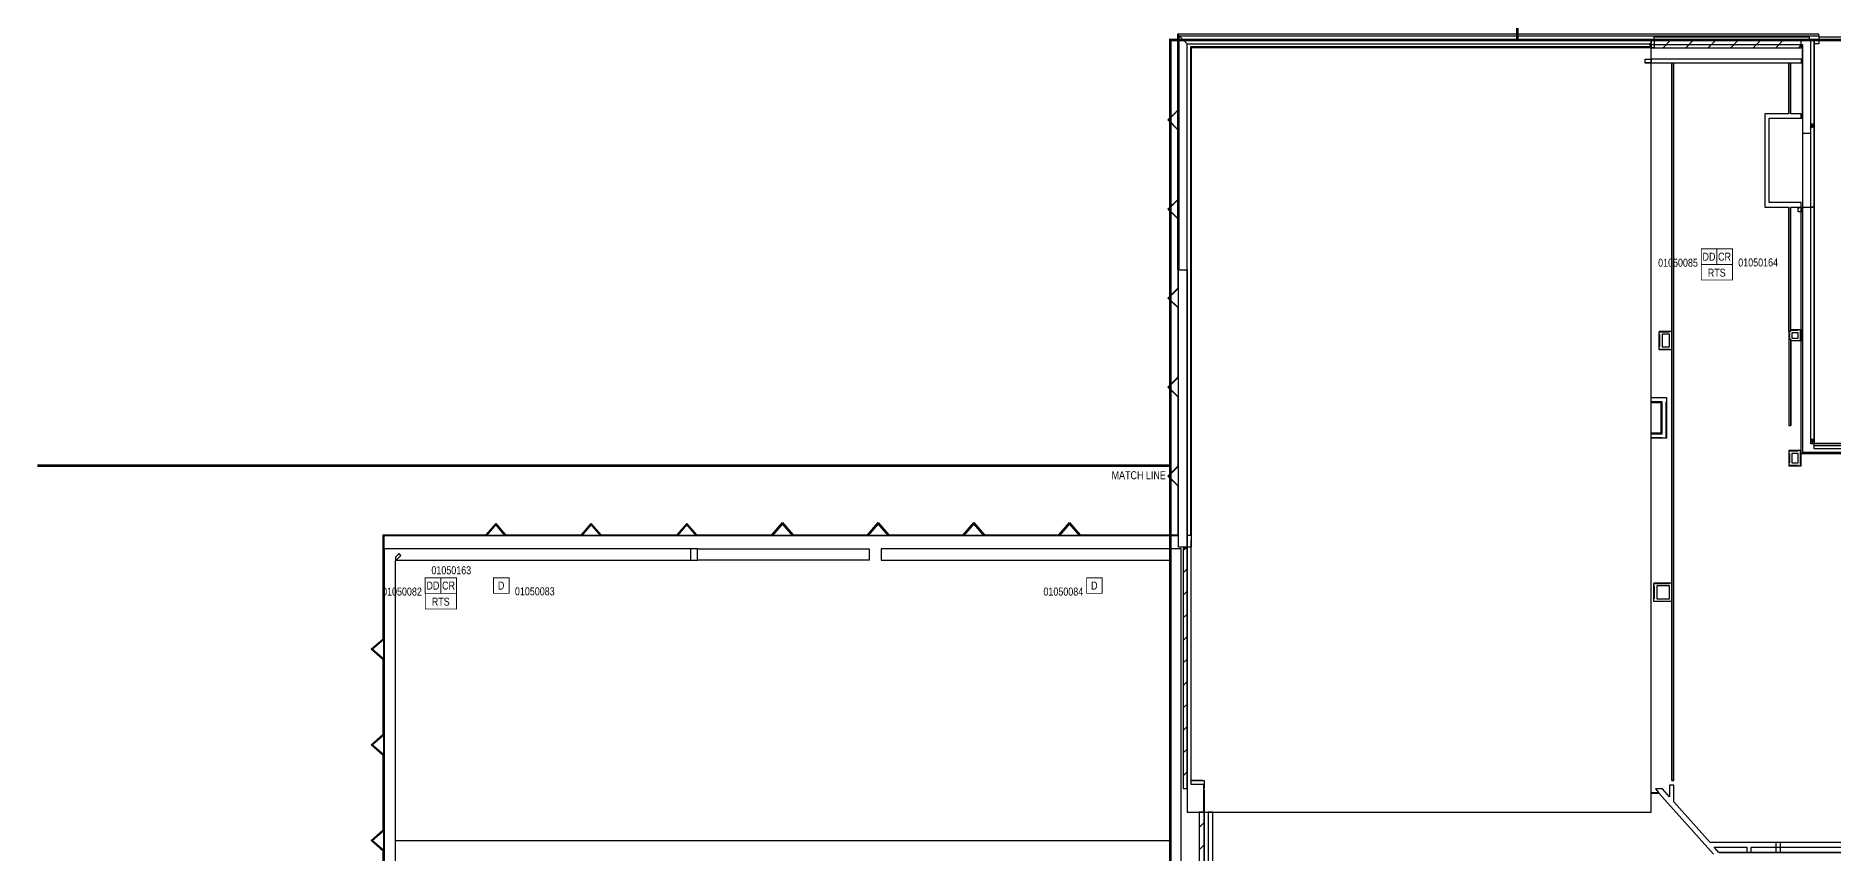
# Model space of a CAD drawing. Header units: inches. Extents: x 10004 to 17737, y 28227 to 35905.
# Drawn here: x 10004 to 12699, y 30347 to 31573 of the extents above; entities that cross this region are included whole.
import ezdxf
from ezdxf.enums import TextEntityAlignment as Align

# ---------------------------------------------------------------- set-up
doc = ezdxf.new("R2010")
doc.units = ezdxf.units.IN
doc.header["$LTSCALE"] = 0.25
doc.header["$MEASUREMENT"] = 0
for name, color, linetype in [('BACKGROUND', 8, 'Continuous'), ('DUCT DETECTOR', 1, 'Continuous'), ('HEAT DETECTOR', 1, 'Continuous'), ('RELAY MODULES', 1, 'Continuous'), ('REMOTE TEST STATION', 1, 'Continuous')]:
    doc.layers.add(name, color=color, linetype=linetype)
doc.styles.add('Arial', font='arial.ttf', dxfattribs={"width": 0.8})
doc.styles.add('ESSCOE_TEXT', font='arial.ttf', dxfattribs={"width": 0.8, "height": 12})

# ---------------------------------------------------------------- blocks, each defined once
blk = doc.blocks.new('SIGA-CR')
at = {"layer": 'RELAY MODULES', "const_width": 1.3}
blk.add_lwpolyline([(-11.5, -11.7), (-11.5, 11.7), (11.9, 11.7), (11.9, -11.7)], close=True, dxfattribs=at)
at = {"layer": 'RELAY MODULES', "style": 'Arial', "width": 0.8}
blk.add_text('CR', height=12, dxfattribs=at).set_placement((0, 0), align=Align.MIDDLE)
for tag, p in [('ADDRESS', (20.6, 9)), ('ZONE', (20.6, -8.6))]:
    blk.add_attdef(tag, text='', height=12, dxfattribs=at).set_placement(p, align=Align.MIDDLE_LEFT)
blk.add_attdef('SUBSCRIPT', text='', height=12, dxfattribs=at).set_placement((-16.6, -9), align=Align.MIDDLE_RIGHT)
blk = doc.blocks.new('SIGA-SD')
at = {"layer": 'DUCT DETECTOR', "const_width": 1.3}
blk.add_lwpolyline([(-11.5, -11.7), (-11.5, 11.7), (11.9, 11.7), (11.9, -11.7)], close=True, dxfattribs=at)
at = {"layer": 'DUCT DETECTOR', "style": 'Arial', "width": 0.8}
blk.add_text('DD', height=12, dxfattribs=at).set_placement((0, 0), align=Align.MIDDLE)
for tag, p in [('ADDRESS', (20.6, 9)), ('ZONE', (20.6, -8.6))]:
    blk.add_attdef(tag, text='', height=12, dxfattribs=at).set_placement(p, align=Align.MIDDLE_LEFT)
blk.add_attdef('SUBSCRIPT', text='', height=12, dxfattribs=at).set_placement((-16.6, -9), align=Align.MIDDLE_RIGHT)
blk = doc.blocks.new('SD-TRK')
at = {"layer": 'REMOTE TEST STATION', "const_width": 1.25}
blk.add_lwpolyline([(-23.2, 12.4), (23.6, 12.4), (23.6, -11), (-23.2, -11)], close=True, dxfattribs=at)
at = {"layer": 'REMOTE TEST STATION', "style": 'Arial', "width": 0.8}
blk.add_text('RTS', height=12, dxfattribs=at).set_placement((0, 0), align=Align.MIDDLE)
blk.add_attdef('DD_NUMBER', text='', height=12, dxfattribs=at).set_placement((29.5, 10.2), align=Align.MIDDLE_LEFT)
blk = doc.blocks.new('SIGA-HRD')
at = {"layer": 'HEAT DETECTOR', "const_width": 1.3}
blk.add_lwpolyline([(-11.5, -11.7), (-11.5, 11.7), (11.9, 11.7), (11.9, -11.7)], close=True, dxfattribs=at)
at = {"layer": 'HEAT DETECTOR', "style": 'Arial', "width": 0.8}
blk.add_text('D', height=12, dxfattribs=at).set_placement((0, 0), align=Align.MIDDLE)
for tag, p in [('ADDRESS', (20.6, 9)), ('ZONE', (20.6, -8.6))]:
    blk.add_attdef(tag, text='', height=12, dxfattribs=at).set_placement(p, align=Align.MIDDLE_LEFT)
blk.add_attdef('SUBSCRIPT', text='', height=12, dxfattribs=at).set_placement((-16.6, -9), align=Align.MIDDLE_RIGHT)

msp = doc.modelspace()

# ---------------------------------------------------------------- linework, layer by layer
at = {"lineweight": 0, "const_width": 4}
for points in [[(14047.2, 33456.2), (12662.5, 33456.2), (12662.5, 32311.2), (12225.3, 32311.2), (12225.3, 31567.5)], [(11705, 30928.4), (11705, 31566.5), (14728, 31566.5), (14728, 31562.5)], [(11705, 30812.1), (11705, 30928.4), (10006, 30928.4)], [(11705, 30812.1), (11705, 29435.5)]]:
    msp.add_lwpolyline(points, dxfattribs=at)
at = {"layer": 'BACKGROUND'}
for points in [[(11716.1, 31221.7), (11718.7, 31221.7), (11718.3, 31221.7), (11718.3, 31572.8), (12677.3, 31572.8), (12677.3, 31572.4), (12677.3, 31575), (12677.3, 31575.3), (11715.8, 31575.3), (11715.8, 31221.7)], [(12426.2, 31554.9), (12651.2, 31554.9), (12651.2, 31566.7), (12426.2, 31566.7), (12426.2, 31554.9), (12426.2, 31567.3), (12430.7, 31567.3), (12430.7, 31554.9)], [(12430.7, 31567.3), (12430.7, 31571.5), (12652.4, 31571.5), (12662.9, 31571.5), (12662.9, 31567.3), (12652.4, 31567.3)], [(12426.2, 31538), (12426.2, 31532.3), (12426.2, 31531.7), (12417, 31531.7), (12417, 31532.3), (12417, 31538)], [(12426.2, 31532.3), (12417, 31532.3)], [(12665.5, 31437.4), (12665.5, 31437), (12665.5, 31436.7), (12665.5, 31437)], [(12665.5, 31437.4), (12665.5, 31437), (12665.5, 31436.7), (12665.5, 31437)], [(12666.8, 31438), (12666.1, 31438), (12666.5, 31438), (12665.8, 31438), (12666.5, 31438)], [(12665.8, 31438), (12666.5, 31438), (12666.8, 31437.7), (12666.5, 31438)], [(12666.8, 31436.1), (12666.1, 31435.8), (12665.8, 31436.1), (12666.1, 31435.8)], [(12666.5, 31437.7), (12666.8, 31437.7), (12670.6, 31437.7), (12666.8, 31437.7)], [(11730.1, 31221.7), (11730.1, 30806.2), (11717.1, 30806.2), (11717.1, 31221.7)], [(12442.5, 31106.3), (12453.6, 31106.3), (12453.6, 31125.5), (12442.5, 31125.5)], [(12636.8, 31119.7), (12646.7, 31119.7), (12646.7, 31127.7), (12636.8, 31127.7)], [(12636.8, 30932.7), (12646.7, 30932.7), (12646.7, 30946.4), (12636.8, 30946.4)], [(10543.1, 29505.8), (10543.1, 30785.5), (10551.4, 30793.5), (10548.5, 30796.4), (10543.1, 30791.3), (10543.1, 30786.5), (10986.2, 30786.5), (10986.2, 30803.4), (10543.1, 30803.4), (10526.2, 30803.4), (10526.2, 29472.7), (10543.1, 29472.7), (10543.1, 29500.4), (10570.8, 29472.7), (10576.2, 29472.7)], [(11704.3, 30075.4), (11704.3, 29746.6), (11721.2, 29746.6), (11721.2, 30786.5), (11721.2, 30803.4), (11271.4, 30803.4), (11271.4, 30786.5), (11704.3, 30786.5), (11704.3, 30083.4), (10543.1, 30083.4), (10543.1, 30075.4)], [(11253.5, 30803.4), (11253.5, 30786.5), (10996.1, 30786.5), (10996.1, 30803.4)], [(11730.1, 30444.3), (11730.1, 30804.3), (11724.4, 30804.3), (11724.4, 30444.3)], [(12434.5, 30728.8), (12453.6, 30728.8), (12453.6, 30747.9), (12434.5, 30747.9)]]:
    msp.add_lwpolyline(points, close=True, dxfattribs=at)
for points in [[(11715.8, 31575.3), (11716.1, 31575), (11718.3, 31572.8), (11718.7, 31572.4), (11719, 31572.1), (11730.5, 31560.7)], [(11718.7, 31572.4), (11718.7, 31572.4)], [(11718.7, 31572.4), (11718.7, 31572.4)], [(11718.7, 31572.4), (11718.7, 31572.4)], [(12426.2, 31554.9), (12273.6, 31554.9), (12273.6, 31556.5), (12273.6, 31554.9), (11736.2, 31554.9), (11736.2, 30806.2), (11730.1, 30806.2), (11730.5, 30806.2), (11730.5, 30823.4), (11730.5, 31560.7), (12424, 31560.7), (12424, 31556.5), (11735.2, 31556.5), (11735.2, 30823.4), (11730.5, 30823.4)], [(11753.4, 30408.7), (12426.2, 30408.7), (12426.2, 31559.1)], [(12677.3, 31572.4), (12677.3, 31572.1), (12677.3, 31560.7), (12670.6, 31560.7), (12670.6, 31567.3), (12426.2, 31567.3), (12426.2, 31560.7), (12424, 31560.7), (12424, 31560), (12426.2, 31560), (12652.8, 31560), (12652.8, 31315.7), (12665.5, 31315.7), (12665.5, 31316), (12670.6, 31316)], [(12426.2, 31560), (12426.2, 31567.3), (12652.4, 31567.3), (12652.8, 31567.3), (12665.5, 31567.3)], [(12444.1, 31554.9), (12455.6, 31566.7)], [(12477.9, 31554.9), (12489.6, 31566.7)], [(12511.6, 31554.9), (12523.4, 31566.7)], [(12545.4, 31554.9), (12557.2, 31566.7)], [(12579.2, 31554.9), (12590.9, 31566.7)], [(12632.7, 31455.8), (12632.7, 31531.7), (12632.7, 31455.8), (12603.1, 31455.8), (12596.4, 31455.8), (12596.4, 31316), (12603.1, 31316), (12632.7, 31316), (12632.7, 31129.9), (12635.6, 31129.9), (12635.6, 31316), (12650.8, 31316), (12650.8, 31322.7), (12603.1, 31322.7), (12603.1, 31449.1), (12652.8, 31449.1), (12652.8, 31560)], [(12613.2, 31554.9), (12624.7, 31566.7)], [(12647, 31554.9), (12651.2, 31559.1)], [(12670.6, 31315.7), (12665.5, 31315.7), (12665.5, 31567.3), (12670.6, 31567.3), (12670.6, 30965.9), (12670.6, 30960.4)], [(12677.3, 31571.5), (12949.4, 31571.5), (12949.4, 31140.8), (13131.9, 31140.8), (13131.9, 30961.7), (12670.6, 30961.7), (12670.6, 31567.3), (12666.5, 31567.3)], [(12677.3, 31572.4), (12677.3, 31572.4)], [(12677.3, 31572.4), (12677.3, 31572.4)], [(12677.3, 31572.4), (12677.3, 31572.4)], [(12651.5, 31531.7), (12651.5, 31538), (12426.2, 31538)], [(12458.4, 30456.1), (12456.8, 30456.1), (12456.8, 31531.7), (12456.8, 30456.1), (12460, 30456.1), (12460, 31531.7)], [(12650.8, 31131.8), (12650.8, 31322.7), (12603.1, 31322.7), (12603.1, 31449.1), (12650.8, 31449.1), (12650.8, 31455.8), (12635.6, 31455.8), (12635.6, 31531.7)], [(11715.8, 31432.3), (11701.5, 31446.6), (11715.8, 31460.9)], [(11715.8, 31432.9), (11702.1, 31446.6), (11715.8, 31460.3)], [(12652.8, 31440.2), (12652.8, 30948), (13176.2, 30948)], [(13165.4, 30959.5), (13165.4, 30960.8), (12670.6, 30960.8), (12665.5, 30960.8), (12665.5, 31426.5), (12652.8, 31426.5), (12652.8, 30948.3), (12665.5, 30948.3), (13165.4, 30948.3), (13165.4, 30953.7), (12670.6, 30953.7), (12670.6, 30958.5), (13165.4, 30958.5), (13165.4, 30959.5), (13175.9, 30959.5), (13175.9, 30953.7), (13165.4, 30953.7), (12670.6, 30953.7), (12670.6, 30960.8)], [(12670.6, 31440.2), (12665.5, 31440.2)], [(12665.5, 31438.3), (12665.8, 31438.6), (12666.8, 31438.6), (12667.4, 31438.3), (12668, 31437.7)], [(12667.7, 31437.7), (12667.1, 31438.3), (12666.1, 31438.3), (12665.5, 31438), (12666.1, 31438.3), (12667.1, 31438.3), (12667.7, 31437.7), (12667.7, 31437), (12667.7, 31436.4), (12667.4, 31435.8), (12666.5, 31435.4), (12665.8, 31435.4), (12665.5, 31435.8), (12665.8, 31435.4), (12666.5, 31435.4), (12667.4, 31435.8), (12667.7, 31436.1)], [(12665.5, 31437.7), (12665.5, 31437.4), (12665.8, 31437.7), (12665.5, 31437.4), (12665.8, 31437.7), (12665.5, 31437.4), (12665.8, 31437.7), (12665.5, 31437.4), (12665.8, 31437.7), (12666.1, 31438), (12666.8, 31438), (12666.1, 31438), (12665.8, 31437.7), (12666.1, 31438), (12666.8, 31438), (12666.8, 31437.7), (12666.8, 31438), (12666.8, 31437.7), (12666.8, 31438), (12666.1, 31438), (12665.8, 31437.7)], [(12665.5, 31437.4), (12665.8, 31437.7)], [(12665.5, 31436.7), (12665.5, 31437), (12665.5, 31437.4), (12665.8, 31437.7), (12665.5, 31437.4)], [(12665.5, 31437.4), (12665.8, 31437.7)], [(12665.5, 31437.4), (12665.8, 31437.7)], [(12665.5, 31437.4), (12665.8, 31437.7)], [(12665.5, 31437), (12665.5, 31437.4)], [(12665.5, 31437), (12665.5, 31437.4)], [(12665.5, 31437), (12665.5, 31437.4)], [(12665.5, 31437), (12665.5, 31437.4)], [(12665.5, 31436.7), (12665.5, 31437)], [(12665.5, 31436.7), (12665.5, 31437)], [(12665.5, 31436.7), (12665.5, 31437)], [(12665.5, 31436.7), (12665.5, 31437)], [(12665.5, 31436.7), (12665.5, 31436.7)], [(12665.5, 31436.7), (12665.5, 31436.7)], [(12665.5, 31436.1), (12665.5, 31436.4), (12665.8, 31436.1), (12665.5, 31436.4), (12665.8, 31436.1), (12665.5, 31436.4), (12665.8, 31436.1), (12665.5, 31436.4), (12665.8, 31436.1), (12665.5, 31436.4), (12665.8, 31436.1), (12665.5, 31436.4), (12665.8, 31436.1), (12666.1, 31436.1), (12666.8, 31436.1), (12666.1, 31435.8), (12666.8, 31435.8)], [(12665.5, 31436.4), (12665.5, 31436.4)], [(12666.1, 31436.1), (12665.8, 31436.1), (12665.5, 31436.4), (12665.8, 31436.1), (12666.1, 31435.8), (12666.8, 31436.1)], [(12665.5, 31436.1), (12665.5, 31436.1)], [(12668, 31436.1), (12667.4, 31435.4), (12666.8, 31435.1), (12665.8, 31435.1), (12665.5, 31435.4)], [(12665.8, 31437.7), (12666.1, 31438)], [(12665.8, 31437.7), (12666.1, 31438)], [(12665.8, 31437.7), (12666.1, 31438)], [(12665.8, 31437.7), (12666.1, 31438)], [(12666.1, 31436.1), (12665.8, 31436.1)], [(12666.1, 31436.1), (12665.8, 31436.1)], [(12666.1, 31436.1), (12665.8, 31436.1)], [(12666.1, 31436.1), (12665.8, 31436.1)], [(12666.1, 31436.1), (12665.8, 31436.1)], [(12666.1, 31436.1), (12665.8, 31436.1)], [(12666.1, 31438), (12666.8, 31438)], [(12666.1, 31438), (12666.8, 31438)], [(12666.1, 31438), (12666.8, 31438)], [(12666.1, 31438), (12666.8, 31438)], [(12666.8, 31436.1), (12666.1, 31436.1)], [(12666.8, 31436.1), (12666.1, 31436.1)], [(12666.8, 31436.1), (12666.1, 31436.1)], [(12666.8, 31436.1), (12666.1, 31436.1)], [(12666.8, 31436.1), (12666.1, 31436.1)], [(12666.8, 31436.1), (12666.1, 31436.1)], [(12666.8, 31436.1), (12666.1, 31436.1)], [(12666.8, 31436.1), (12666.1, 31436.1)], [(12670.6, 31437.7), (12666.8, 31437.7), (12666.5, 31437.7), (12666.5, 31437.4), (12666.5, 31437), (12666.5, 31436.7), (12666.5, 31436.4), (12666.5, 31436.7), (12666.5, 31436.4)], [(12666.5, 31437.7), (12666.5, 31437.7)], [(12666.5, 31437.7), (12666.5, 31437.7)], [(12666.5, 31437.4), (12666.5, 31437.4)], [(12666.5, 31437.4), (12666.5, 31437), (12666.5, 31436.7), (12666.5, 31437), (12666.5, 31437.4), (12666.5, 31437), (12666.5, 31436.7), (12666.5, 31436.4), (12666.5, 31436.7), (12666.5, 31437), (12666.5, 31437.4), (12666.5, 31437), (12666.5, 31436.7), (12666.5, 31436.4), (12666.5, 31436.1)], [(12666.5, 31437.4), (12666.5, 31437.4)], [(12666.5, 31437.4), (12666.5, 31437.4)], [(12666.5, 31437.4), (12666.5, 31437.4)], [(12666.5, 31437.4), (12666.5, 31437.4)], [(12666.5, 31437.4), (12666.5, 31437.4)], [(12666.5, 31437), (12666.5, 31437)], [(12666.5, 31437), (12666.5, 31437)], [(12666.5, 31437), (12666.5, 31437)], [(12666.5, 31437), (12666.5, 31437)], [(12666.5, 31437), (12666.5, 31437)], [(12666.5, 31437), (12666.5, 31437)], [(12666.5, 31436.4), (12666.5, 31436.4)], [(12666.5, 31436.4), (12666.5, 31436.4)], [(12666.5, 31436.4), (12666.5, 31436.4)], [(12666.5, 31436.4), (12666.5, 31436.4)], [(12666.5, 31436.4), (12666.5, 31436.4)], [(12666.5, 31436.4), (12666.5, 31436.4)], [(12666.5, 31436.4), (12666.5, 31436.4)], [(12666.5, 31436.1), (12666.5, 31436.1)], [(12666.8, 31438), (12666.8, 31437.7)], [(12666.8, 31438), (12666.8, 31437.7)], [(12666.8, 31438), (12666.8, 31437.7)], [(12666.8, 31438), (12666.8, 31437.7)], [(12666.8, 31436.1), (12666.8, 31436.1)], [(12666.8, 31436.1), (12666.8, 31436.1)], [(12666.8, 31436.1), (12666.8, 31436.1)], [(12666.8, 31436.1), (12666.8, 31436.1)], [(12666.8, 31436.1), (12666.8, 31436.1)], [(12666.8, 31436.1), (12666.8, 31436.1)], [(12666.8, 31436.1), (12666.8, 31436.1)], [(12666.8, 31436.1), (12666.8, 31436.1)], [(12668, 31436.1), (12668, 31436.1)], [(11715.8, 31298.8), (11701.5, 31313.1), (11716.1, 31327.4)], [(11715.8, 31299.4), (11702.1, 31313.1), (11716.1, 31326.8)], [(12634, 31129.9), (12632.7, 31129.9), (12632.7, 31316)], [(12646.7, 31309.6), (12650.8, 31309.6), (12650.8, 31309), (12646.7, 31309), (12646.7, 31309.6), (12646.7, 31313.4), (12646.7, 31316), (12647.3, 31316)], [(12647.3, 31313.4), (12647.3, 31316), (12650.8, 31316), (12650.8, 31313.4), (12650.8, 31309.6)], [(12652.8, 31313.4), (12652.8, 31309.6), (12652.8, 31309)], [(12665.5, 31309), (12665.5, 31309.6), (12665.5, 31313.4)], [(10524.9, 30238.5), (10524.9, 30350.3), (10506.5, 30366.3), (10524.9, 30382.2), (10524.9, 30493.7), (10506.5, 30509.6), (10524.9, 30525.6), (10524.9, 30637.1), (10506.5, 30653), (10524.9, 30668.9), (10524.9, 30824.4), (10678.5, 30824.4), (10693.5, 30841.6), (10708.1, 30824.4), (10821.9, 30824.4), (10836.8, 30841.6), (10851.5, 30824.4), (10965.2, 30824.4), (10980.2, 30841.6), (10995.2, 30824.4), (11107.6, 30824.4), (11123.6, 30842.9), (11139.5, 30824.4), (11251, 30824.4), (11266.9, 30842.9), (11282.8, 30824.4), (11394.3, 30824.4), (11410.3, 30842.9), (11426.2, 30824.4), (11538, 30824.4), (11553.6, 30842.9), (11569.6, 30824.4), (11717.1, 30824.4), (11717.1, 30897.7), (11702.1, 30912.7), (11717.1, 30927.6), (11717.1, 31031.2), (11702.1, 31046.1), (11717.1, 31061.1), (11717.1, 31164.7), (11702.1, 31179.6), (11717.1, 31194.6), (11717.1, 31221.7)], [(11716.8, 30824.4), (11716.8, 30897.7), (11701.5, 30912.7), (11716.8, 30927.9), (11716.8, 31031.2), (11701.5, 31046.1), (11716.8, 31061.4), (11716.8, 31164.7), (11701.5, 31179.6), (11716.8, 31194.9), (11716.8, 31221.7)], [(11715.8, 31221.7), (11715.8, 31221.7)], [(11715.8, 31221.7), (11715.8, 31221.7)], [(11716.1, 31221.7), (11716.1, 31221.7)], [(11716.1, 31221.7), (11716.1, 31221.7)], [(11718.3, 31221.7), (11718.3, 31221.7)], [(11718.3, 31221.7), (11718.3, 31221.7)], [(11718.3, 31221.7), (11718.3, 31221.7)], [(11718.7, 31221.7), (11719, 31221.7), (11730.1, 31221.7), (11730.1, 30806.2)], [(11718.7, 31221.7), (11718.7, 31221.7)], [(11718.7, 31221.7), (11718.7, 31221.7)], [(11718.7, 31221.7), (11718.7, 31221.7)], [(12456.8, 31129.6), (12453.6, 31129.6), (12438, 31129.6), (12438, 31129)], [(12456.8, 31102.2), (12453.6, 31102.2), (12438, 31102.2), (12438, 31102.8), (12438, 31106.3), (12438, 31125.5), (12438, 31129), (12453.6, 31129)], [(12438.7, 31125.5), (12438.7, 31106.3)], [(12632.7, 31131.8), (12632.7, 31131.2), (12632.7, 31127.7), (12632.7, 31119.7), (12632.7, 31117.5), (12632.7, 30988.5), (12635.6, 30988.5), (12635.6, 31117.5), (12632.7, 31117.5)], [(12633.3, 31127.7), (12633.3, 31119.7)], [(12650.2, 31131.8), (12650.8, 31131.8), (12650.8, 31115.6), (12650.2, 31115.6), (12646.7, 31115.6), (12635.6, 31115.6)], [(12650.2, 31115.6), (12650.2, 31131.8), (12646.7, 31131.8), (12635.6, 31131.8)], [(12646.7, 31131.2), (12635.6, 31131.2)], [(12438, 31102.8), (12453.6, 31102.8)], [(12646.7, 30950.2), (12632.7, 30950.2), (12632.7, 30946.4), (12632.7, 30932.7), (12632.7, 30928.9), (12632.7, 30928.3), (12646.7, 30928.3), (12650.2, 30928.3), (12650.8, 30928.3), (12650.8, 30950.9), (12650.8, 31115.6)], [(12634.3, 31117.5), (12635.6, 31117.5), (12635.6, 30988.5), (12634.3, 30988.5)], [(12635.6, 31116.2), (12646.7, 31116.2)], [(12426.2, 31030.5), (12449.2, 31030.5), (12449.2, 31029.9), (12449.2, 31023.8), (12449.2, 30969.7), (12448.5, 30969.7), (12442.5, 30969.7), (12426.2, 30969.7)], [(12449.2, 31029.9), (12426.2, 31029.9)], [(12426.2, 30976), (12442.5, 30976), (12442.5, 31023.8), (12426.2, 31023.8)], [(12426.2, 31022.9), (12440.6, 31022.9), (12440.6, 30977), (12426.2, 30977)], [(12448.5, 30969.7), (12448.5, 31023.8)], [(12426.2, 30970.3), (12442.5, 30970.3)], [(12665.5, 30968.1), (12668, 30968.1), (12668, 30967.4)], [(12665.5, 30967.4), (12668, 30967.4), (12668, 30963.9), (12665.5, 30963.9)], [(12668, 30960.8), (12668, 30968.1), (12670.6, 30968.1)], [(12576, 30348.4), (12576, 30356.4), (13146.6, 30356.4), (13146.6, 30363.1), (13146.6, 30946.4), (13139.9, 30946.4), (12882.8, 30946.4), (12882.8, 30939.7), (13139.9, 30939.7), (13139.9, 30363.1), (12514.5, 30363.1), (12460, 30424.3), (12460, 30449.4), (12453.3, 30449.4), (12453.3, 30431.9), (12442.8, 30443.7), (12432.3, 30443.7), (12437.7, 30437.6), (12426.2, 30437.6)], [(12650.2, 30928.3), (12650.2, 30950.9), (12646.7, 30950.9), (12632.7, 30950.9), (12632.7, 30950.2)], [(12633.3, 30946.4), (12633.3, 30932.7)], [(12650.8, 30950.9), (12650.2, 30950.9)], [(12882.8, 30946.1), (12650.8, 30946.1)], [(12632.7, 30928.9), (12646.7, 30928.9)], [(10707.2, 30823.8), (10693.5, 30840), (10679.4, 30823.8)], [(10850.8, 30823.8), (10836.8, 30840), (10822.8, 30823.8)], [(10994.2, 30823.8), (10980.2, 30840), (10966.2, 30823.8)], [(11138.5, 30823.8), (11123.6, 30841.3), (11108.6, 30823.8)], [(11281.9, 30823.8), (11266.9, 30841.3), (11251.9, 30823.8)], [(11425.2, 30823.8), (11410.3, 30841.3), (11395.3, 30823.8)], [(11568.9, 30823.8), (11553.6, 30841.3), (11538.7, 30823.8)], [(11569.2, 30823.4), (11717.1, 30823.4), (10525.9, 30823.4), (10525.9, 29481.9), (10525.6, 29481.9), (10525.6, 30823.8), (11717.1, 30823.8)], [(10525.9, 30668.3), (10525.9, 30823.4), (10679.1, 30823.4)], [(10822.5, 30823.4), (10707.8, 30823.4)], [(10965.9, 30823.4), (10851.2, 30823.4)], [(10996.1, 30803.4), (10986.2, 30803.4)], [(11108.3, 30823.4), (10994.5, 30823.4)], [(11251.6, 30823.4), (11139.2, 30823.4)], [(11395, 30823.4), (11282.5, 30823.4)], [(11538.3, 30823.4), (11425.9, 30823.4)], [(11717.1, 30823.4), (11716.8, 30823.4)], [(11724.4, 30801.8), (11727.3, 30804.3)], [(11730.1, 30817.7), (11730.1, 30408.7), (11755.3, 30408.7), (11755.3, 30450.1), (11736.2, 30450.1), (11736.2, 30817.7)], [(11736.2, 30817.7), (11736.2, 30817.7)], [(10986.2, 30786.5), (10996.1, 30786.5)], [(11724.4, 30767.7), (11730.1, 30773.7)], [(12456.8, 30752.1), (12453.6, 30752.1), (12430.1, 30752.1), (12430.1, 30751.4)], [(12456.8, 30724.7), (12453.6, 30724.7), (12430.1, 30724.7), (12430.1, 30725.3), (12430.1, 30728.8), (12430.1, 30747.9), (12430.1, 30751.4), (12453.6, 30751.4)], [(12430.7, 30747.9), (12430.7, 30728.8)], [(11724.4, 30733.9), (11730.1, 30740)], [(12430.1, 30725.3), (12453.6, 30725.3)], [(11724.4, 30700.2), (11730.1, 30705.9)], [(10525.6, 30638), (10508, 30653), (10525.6, 30668)], [(11724.4, 30666.4), (11730.1, 30672.1)], [(10525.9, 30524.9), (10525.9, 30637.7)], [(11724.4, 30632.6), (11730.1, 30638.3)], [(11724.4, 30598.8), (11730.1, 30604.6)], [(11724.4, 30565.1), (11730.1, 30570.8)], [(11724.4, 30531.3), (11730.1, 30537)], [(10525.6, 30494.7), (10508, 30509.6), (10525.6, 30524.6)], [(10525.9, 30381.6), (10525.9, 30494)], [(11724.4, 30497.5), (11730.1, 30503.3)], [(11724.4, 30463.4), (11730.1, 30469.5)], [(11753.4, 30456.1), (11736.2, 30456.1), (11755.9, 30456.1), (11755.9, 30444.3), (11755.3, 30444.3)], [(11755.3, 30442.4), (11755.9, 30442.4), (11755.9, 30408.7), (11748.3, 30408.7), (11748.3, 29740.9), (11732, 29740.9), (11724.4, 29740.9), (11724.4, 29473), (11732, 29473), (11732, 29630.7), (11732, 29635.4), (11732, 29636.1), (11732, 29733.3), (11738.4, 29733.3), (11748.3, 29733.3), (11761.4, 29733.3), (11761.4, 29858.5), (11755.9, 29858.5), (11755.9, 29864.8), (11755.9, 30133.1), (11755.9, 30139.8), (11755.9, 30408.7), (11755.9, 30139.8)], [(12519.6, 30345.9), (12438, 30437), (12426.2, 30437), (12426.2, 30437.6), (12426.2, 30443.7)], [(11768.7, 30139.8), (11768.7, 30408.7), (11768, 30408.7), (11762, 30408.7), (11762, 30139.8)], [(10525.6, 30351.3), (10508, 30366.3), (10525.6, 30381.3)], [(11748.3, 30386), (11755.9, 30393.4)], [(10525.9, 30238.2), (10525.9, 30350.7)], [(10543.1, 30366.3), (11704.3, 30366.3)], [(11748.3, 30352.3), (11755.9, 30359.6)], [(12528.2, 30348.4), (12527.6, 30348.4), (12520.5, 30356.4), (12569.6, 30356.4), (12569.6, 30348.4)], [(12619.9, 30348.4), (12619.9, 30363.1), (12613.2, 30363.1), (12613.2, 30348.4)]]:
    msp.add_lwpolyline(points, dxfattribs=at)
at = {"layer": 'BACKGROUND', "ltscale": 0.903333}
msp.add_lwpolyline([(12651.5, 31531.7), (12426.2, 31531.7)], dxfattribs=at)
at = {"layer": 'BACKGROUND', "ltscale": 0.018333}
msp.add_lwpolyline([(12670.6, 31436.1), (12666.5, 31436.1)], close=True, dxfattribs=at)
msp.add_lwpolyline([(12666.5, 31436.1), (12670.6, 31436.1)], dxfattribs=at)
at = {"layer": 'BACKGROUND', "ltscale": 0.583333}
msp.add_lwpolyline([(13159.9, 30348.4), (12528.2, 30348.4)], close=True, dxfattribs=at)

# ---------------------------------------------------------------- block references
at = {"layer": 'DUCT DETECTOR'}
for p, values in [((12512.7, 31241.6), {'SUBSCRIPT': '01050085'}), ((10599.3, 30748.5), {'SUBSCRIPT': '01050082'})]:
    msp.add_blockref('SIGA-SD', p, dxfattribs=at).add_auto_attribs(values)
at = {"layer": 'HEAT DETECTOR'}
for p, values in [((10701.6, 30748.5), {'ZONE': '01050083'}), ((11591, 30748.5), {'SUBSCRIPT': '01050084'})]:
    msp.add_blockref('SIGA-HRD', p, dxfattribs=at).add_auto_attribs(values)
at = {"layer": 'RELAY MODULES'}
msp.add_blockref('SIGA-CR', (12536, 31241.6), dxfattribs=at).add_auto_attribs({'ZONE': '01050164'})
ref = msp.add_blockref('SIGA-CR', (10622.7, 30748.5), dxfattribs=at)
ref.add_attrib('ZONE', '01050163', dxfattribs={"height": 12, "style": 'Arial', "width": 0.8}).set_placement((10597, 30771.5), align=Align.MIDDLE_LEFT)
at = {"layer": 'REMOTE TEST STATION'}
for p in [(12524.4, 31217.6), (10611, 30724.4)]:
    msp.add_blockref('SD-TRK', p, dxfattribs=at)

# ---------------------------------------------------------------- texts
at = {"lineweight": 0, "style": 'ESSCOE_TEXT', "width": 0.8}
msp.add_text('MATCH LINE', height=12, dxfattribs=at).set_placement((11617, 30908))

doc.saveas('drawing.dxf')
